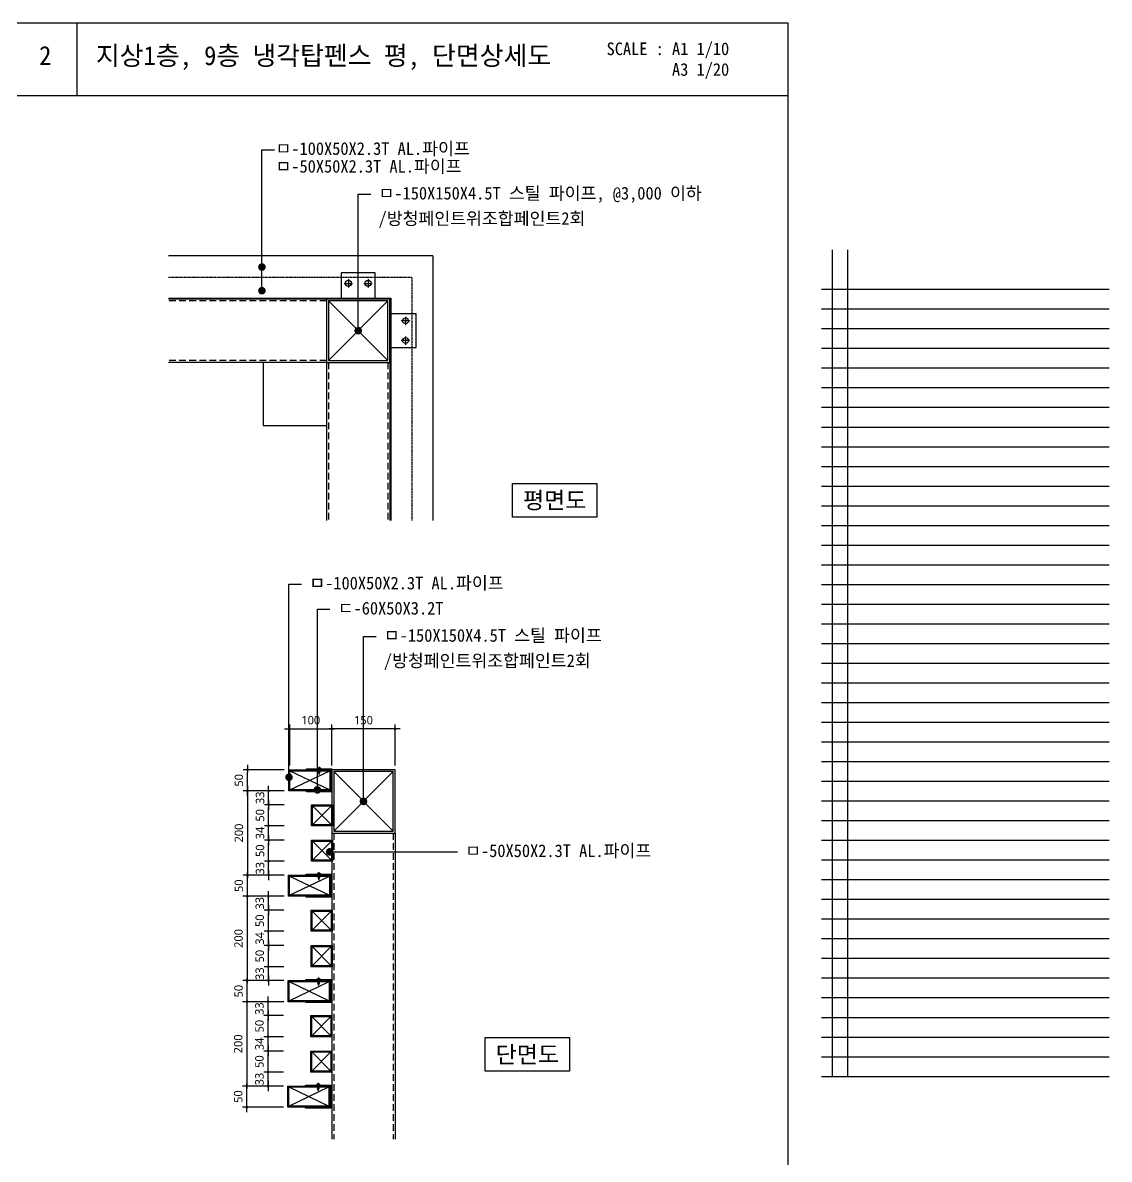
# Model space of a CAD drawing. Header units: inches. Extents: x 361167 to 440483, y 578 to 43803.
# Drawn here: x 435330 to 440483, y 5911 to 11302 of the extents above; entities that cross this region are included whole.
import ezdxf
from ezdxf.enums import TextEntityAlignment as Align

# ---------------------------------------------------------------- set-up
doc = ezdxf.new("R2010")
doc.units = ezdxf.units.IN
doc.header["$MEASUREMENT"] = 0
for name, pattern in [('CENTER2', [28.575, 19.05, -3.175, 3.175, -3.175]), ('HIDDEN', [0.375, 0.25, -0.125]), ('HIDDEN2', [4.7625, 3.175, -1.5875])]:
    doc.linetypes.add(name, pattern=pattern)
doc.layers.get('0').update_dxf_attribs({"linetype": 'CONTINUOUS'})
for name, color, linetype in [('1', 1, 'CONTINUOUS'), ('A-9', 9, 'CONTINUOUS'), ('A-CEN', 1, 'CENTER2'), ('COL', 2, 'CONTINUOUS'), ('HARD', 1, 'CONTINUOUS'), ('T', 3, 'CONTINUOUS'), ('TEXT', 7, 'CONTINUOUS'), ('루버', 4, 'CONTINUOUS')]:
    doc.layers.add(name, color=color, linetype=linetype)
doc.layers.add('A-DIMS', color=7, linetype='CONTINUOUS', lineweight=25)
doc.layers.add('A-XXXX-TXT1', color=3, linetype='CONTINUOUS', lineweight=25)
doc.layers.add('A-XXXX-NPLT', color=144, linetype='CONTINUOUS', plot=False)
doc.styles.add('HY울릉도L', font='H2GTRE.TTF')
doc.styles.get("Standard").update_dxf_attribs({"font": ''})
doc.styles.add('맑은고딕', font='malgun.ttf')
doc.styles.get('Standard').set_extended_font_data('DotumChe')
doc.dimstyles.new('CDIM', dxfattribs={"dimtxt": 2, "dimasz": 0.6, "dimexe": 1, "dimexo": 1, "dimgap": 1, "dimtad": 1, "dimdec": 0, "dimrnd": 0.5, "dimzin": 0, "dimdsep": 32, "dimlunit": 6, "dimtxsty": 'HY울릉도L', "dimblk1": '_CIDOT', "dimblk2": '_CIDOT', "dimsah": 1, "dimcen": 4.5, "dimclrd": 2, "dimclre": 2, "dimclrt": 7, "dimadec": 0, "dimazin": 0, "dimtfac": 1, "dimtdec": 0, "dimtix": 1, "dimtmove": 2, "dimatfit": 1, "dimldrblk": '_CIDOT', "dimfxl": 1, "dimtolj": 1, "dimtzin": 0, "dimlwd": -1, "dimarcsym": 0})
doc.dimstyles.new('두성금속-6', dxfattribs={"dimscale": 6, "dimtxt": 3, "dimasz": 1.5, "dimexe": 0, "dimexo": 3, "dimgap": 0.9, "dimtad": 1, "dimdec": 0, "dimrnd": 0.25, "dimzin": 0, "dimdsep": 46, "dimlunit": 6, "dimtxsty": 'Standard', "dimblk": 'DOT', "dimcen": 3, "dimdle": 2, "dimclrt": 4, "dimadec": 0, "dimazin": 0, "dimtfac": 1, "dimtdec": 0, "dimtix": 1, "dimtmove": 2, "dimatfit": 0, "dimldrblk": 'DOT', "dimfxl": 1, "dimtolj": 1, "dimtzin": 0, "dimarcsym": 0})

# ---------------------------------------------------------------- blocks, each defined once
blk = doc.blocks.new('NOTE')
at = {"layer": 'A-XXXX-NPLT'}
for p, q in [((1010659.8, 179732.7), (1010659.8, 175812.7)), ((1010734.1, 175812.7), (1010734.1, 179732.7)), ((1010609.8, 179546.1), (1011974.8, 179546.1)), ((1010609.8, 179452.7), (1011974.8, 179452.7)), ((1010609.8, 179359.4), (1011974.8, 179359.4)), ((1010609.8, 179266.1), (1011974.8, 179266.1)), ((1010609.8, 179172.7), (1011974.8, 179172.7)), ((1010609.8, 179079.4), (1011974.8, 179079.4)), ((1010609.8, 178986.1), (1011974.8, 178986.1)), ((1010609.8, 178892.7), (1011974.8, 178892.7)), ((1010609.8, 178799.4), (1011974.8, 178799.4)), ((1010609.8, 178706.1), (1011974.8, 178706.1)), ((1010609.8, 178612.7), (1011974.8, 178612.7)), ((1010609.8, 178519.4), (1011974.8, 178519.4)), ((1010609.8, 178426.1), (1011974.8, 178426.1)), ((1010609.8, 178332.7), (1011974.8, 178332.7)), ((1010609.8, 178239.4), (1011974.8, 178239.4)), ((1010609.8, 178146.1), (1011974.8, 178146.1)), ((1010609.8, 178052.7), (1011974.8, 178052.7)), ((1010609.8, 177959.4), (1011974.8, 177959.4)), ((1010609.8, 177866.1), (1011974.8, 177866.1)), ((1010609.8, 177772.7), (1011974.8, 177772.7)), ((1010609.8, 177679.4), (1011974.8, 177679.4)), ((1010609.8, 177586.1), (1011974.8, 177586.1)), ((1010609.8, 177492.7), (1011974.8, 177492.7)), ((1010609.8, 177399.4), (1011974.8, 177399.4)), ((1010609.8, 177306.1), (1011974.8, 177306.1)), ((1010609.8, 177212.7), (1011974.8, 177212.7)), ((1010609.8, 177119.4), (1011974.8, 177119.4)), ((1010609.8, 177026.1), (1011974.8, 177026.1)), ((1010609.8, 176932.7), (1011974.8, 176932.7)), ((1010609.8, 176839.4), (1011974.8, 176839.4)), ((1010609.8, 176746.1), (1011974.8, 176746.1)), ((1010609.8, 176652.7), (1011974.8, 176652.7)), ((1010609.8, 176559.4), (1011974.8, 176559.4)), ((1010609.8, 176466.1), (1011974.8, 176466.1)), ((1010609.8, 176372.7), (1011974.8, 176372.7)), ((1010609.8, 176279.4), (1011974.8, 176279.4)), ((1010609.8, 176186.1), (1011974.8, 176186.1)), ((1010609.8, 176092.7), (1011974.8, 176092.7)), ((1010609.8, 175999.4), (1011974.8, 175999.4)), ((1010609.8, 175906.1), (1011974.8, 175906.1)), ((1010609.8, 175812.7), (1011974.8, 175812.7))]:
    blk.add_line(p, q, dxfattribs=at)
blk = doc.blocks.new('A$C2DAF1A72')
at = {"layer": '1'}
for p, q in [((4.5, 145.5), (145.5, 4.5)), ((4.5, 4.5), (145.5, 145.5))]:
    blk.add_line(p, q, dxfattribs=at)
at = {"layer": '루버', "color": 3}
for points in [[(0, 0), (150, 0), (150, 150), (0, 150)], [(4.5, 4.5), (145.5, 4.5), (145.5, 145.5), (4.5, 145.5)]]:
    blk.add_lwpolyline(points, close=True, dxfattribs=at)
blk = doc.blocks.new('_Dot')
at = {"color": 0, "linetype": 'ByBlock', "lineweight": -2}
blk.add_line((-0.5, 0), (-1, 0), dxfattribs=at)
at = {"color": 0, "linetype": 'ByBlock', "lineweight": -2, "const_width": 0.5}
blk.add_lwpolyline([(-0.25, 0, 1), (0.25, 0, 1)], format="xyb", close=True, dxfattribs=at)
blk = doc.blocks.new('_CIDOT')
at = {"color": 0, "linetype": 'ByBlock'}
blk.add_line((2, 0), (-1, 0), dxfattribs=at)
at = {"color": 0, "linetype": 'ByBlock', "const_width": 0.5}
blk.add_lwpolyline([(-0.25, 0, 1), (0.25, 0, 1)], format="xyb", close=True, dxfattribs=at)
blk = doc.blocks.new('*D54')
at = {"layer": 'A-DIMS', "lineweight": -2, "transparency": 16777216}
for p, q in [((436795.8, 7778.8), (436795.8, 7973)), ((437095.8, 7778.8), (437095.8, 7973))]:
    blk.add_line(p, q, dxfattribs=at)
at = {"layer": 'A-DIMS', "transparency": 16777216}
blk.add_line((437083.8, 7953), (436807.8, 7953), dxfattribs=at)
at = {"layer": 'A-DIMS', "transparency": 16777216, "xscale": 12, "yscale": 12, "zscale": 12, "rotation": 180}
blk.add_blockref('_CIDOT', (436795.8, 7953), dxfattribs=at)
at = {"layer": 'A-DIMS', "transparency": 16777216, "xscale": 12, "yscale": 12, "zscale": 12}
blk.add_blockref('_CIDOT', (437095.8, 7953), dxfattribs=at)
at = {"layer": 'A-DIMS', "color": 3, "transparency": 16777216, "insert": (436945.8, 7993.8), "char_height": 40, "attachment_point": 5, "style": '맑은고딕'}
blk.add_mtext('\\A1;150', dxfattribs=at)
blk = doc.blocks.new('*D55')
at = {"layer": 'A-DIMS', "lineweight": -2, "transparency": 16777216}
for p, q in [((436595.8, 7778.8), (436595.8, 7973)), ((436795.8, 7778.8), (436795.8, 7973))]:
    blk.add_line(p, q, dxfattribs=at)
at = {"layer": 'A-DIMS', "transparency": 16777216}
blk.add_line((436607.8, 7953), (436783.8, 7953), dxfattribs=at)
at = {"layer": 'A-DIMS', "transparency": 16777216, "xscale": 12, "yscale": 12, "zscale": 12, "rotation": 180}
blk.add_blockref('_CIDOT', (436595.8, 7953), dxfattribs=at)
at = {"layer": 'A-DIMS', "transparency": 16777216, "xscale": 12, "yscale": 12, "zscale": 12}
blk.add_blockref('_CIDOT', (436795.8, 7953), dxfattribs=at)
at = {"layer": 'A-DIMS', "color": 3, "transparency": 16777216, "insert": (436695.8, 7993.8), "char_height": 40, "attachment_point": 5, "style": '맑은고딕'}
blk.add_mtext('\\A1;100', dxfattribs=at)
blk = doc.blocks.new('A$C2F286C4C')
at = {"layer": '1'}
for p, q in [((0, 10), (20, 10)), ((10, 20), (10, 0))]:
    blk.add_line(p, q, dxfattribs=at)
blk.add_circle((10, 10), 7, dxfattribs=at)
blk = doc.blocks.new('*D65')
at = {"layer": 'A-DIMS', "lineweight": -2, "transparency": 16777216}
for p, q in [((436569.7, 7258.8), (436375.5, 7258.8)), ((436569.7, 7158.8), (436375.5, 7158.8))]:
    blk.add_line(p, q, dxfattribs=at)
at = {"layer": 'A-DIMS', "transparency": 16777216}
blk.add_line((436395.5, 7170.8), (436395.5, 7246.8), dxfattribs=at)
at = {"layer": 'A-DIMS', "transparency": 16777216, "xscale": 12, "yscale": 12, "zscale": 12}
for p, rotation in [((436395.5, 7258.8), 90), ((436395.5, 7158.8), 270)]:
    blk.add_blockref('_CIDOT', p, dxfattribs=dict(at, rotation=rotation))
at = {"layer": 'A-DIMS', "color": 3, "transparency": 16777216, "insert": (436354.9, 7208.8), "char_height": 40, "attachment_point": 5, "rotation": 90, "style": '맑은고딕'}
blk.add_mtext('\\A1;50', dxfattribs=at)
blk = doc.blocks.new('*D66')
at = {"layer": 'A-DIMS', "lineweight": -2, "transparency": 16777216}
for p, q in [((436569.7, 7758.8), (436375.5, 7758.8)), ((436569.7, 7658.8), (436375.5, 7658.8))]:
    blk.add_line(p, q, dxfattribs=at)
at = {"layer": 'A-DIMS', "transparency": 16777216}
blk.add_line((436395.5, 7670.8), (436395.5, 7746.8), dxfattribs=at)
at = {"layer": 'A-DIMS', "transparency": 16777216, "xscale": 12, "yscale": 12, "zscale": 12}
for p, rotation in [((436395.5, 7758.8), 90), ((436395.5, 7658.8), 270)]:
    blk.add_blockref('_CIDOT', p, dxfattribs=dict(at, rotation=rotation))
at = {"layer": 'A-DIMS', "color": 3, "transparency": 16777216, "insert": (436354.9, 7708.8), "char_height": 40, "attachment_point": 5, "rotation": 90, "style": '맑은고딕'}
blk.add_mtext('\\A1;50', dxfattribs=at)
blk = doc.blocks.new('*D67')
at = {"layer": 'A-DIMS', "lineweight": -2, "transparency": 16777216}
for p, q in [((436569.7, 7658.8), (436375.5, 7658.8)), ((436569.7, 7258.8), (436375.5, 7258.8))]:
    blk.add_line(p, q, dxfattribs=at)
at = {"layer": 'A-DIMS', "transparency": 16777216}
blk.add_line((436395.5, 7646.8), (436395.5, 7270.8), dxfattribs=at)
at = {"layer": 'A-DIMS', "transparency": 16777216, "xscale": 12, "yscale": 12, "zscale": 12}
for p, rotation in [((436395.5, 7658.8), 90), ((436395.5, 7258.8), 270)]:
    blk.add_blockref('_CIDOT', p, dxfattribs=dict(at, rotation=rotation))
at = {"layer": 'A-DIMS', "color": 3, "transparency": 16777216, "insert": (436354.9, 7458.8), "char_height": 40, "attachment_point": 5, "rotation": 90, "style": '맑은고딕'}
blk.add_mtext('\\A1;200', dxfattribs=at)
blk = doc.blocks.new('SCREW')
at = {"layer": 'A-9'}
for p, q in [((-3.5, 0), (-3.5, 1)), ((3.5, 0), (-3.5, 0)), ((-1.5, 0), (-1.5, -8.9)), ((1.5, 0), (1.5, -8.9)), ((3.5, 1), (3.5, 0)), ((-2, -1.2), (2, -0.6)), ((-2, -2.4), (2, -1.8)), ((-2, -3.6), (2, -3)), ((-2, -4.8), (2, -4.2)), ((-2, -6), (2, -5.4)), ((-2, -7.2), (2, -6.6)), ((-2, -8.4), (2, -7.8)), ((-0.3, -11.8), (-1.5, -8.9)), ((0.3, -11.8), (1.5, -8.9))]:
    blk.add_line(p, q, dxfattribs=at)
blk.add_lwpolyline([(-2.5, 2.2), (-2.3, 2), (-2.1, 2), (-1.8, 1.9), (-1.5, 2), (-1.3, 2), (-1, 2.1), (-0.8, 2.1), (-0.7, 2.1), (-0.6, 2.1), (-0.5, 2), (-0.5, 1.8), (-0.5, 1.6), (-0.5, 1.4), (-0.5, 1.2), (-0.5, 1), (-0.5, 0.8), (-0.4, 0.7), (-0.3, 0.6), (-0.1, 0.6), (0, 0.5), (0.1, 0.6), (0.3, 0.6), (0.4, 0.7), (0.5, 0.8), (0.5, 1), (0.5, 1.2), (0.5, 1.4), (0.5, 1.6), (0.5, 1.8), (0.5, 2), (0.6, 2.1), (0.7, 2.1), (0.8, 2.1), (1, 2.1), (1.3, 2), (1.5, 2), (1.8, 1.9), (2.1, 2), (2.3, 2), (2.5, 2.2)], dxfattribs=at)
for centre, radius, start, end in [((-2.2, 1), 1.3, 105.5886, 179.9767), ((0, -6.8), 9.36, 74.205, 105.795), ((2.2, 1), 1.3, 0.0233, 74.4114), ((0, -11.7), 0.3, 202.5, 337.5)]:
    blk.add_arc(centre, radius, start, end, dxfattribs=at)
at = {"layer": 'A-CEN', "color": 1}
blk.add_line((0, 4.9), (0, -13.9), dxfattribs=at)
blk = doc.blocks.new('*D68')
at = {"layer": 'A-DIMS', "transparency": 16777216}
for p, q in [((436496.1, 7336.8), (436496.1, 7348.8)), ((436496.1, 7258.8), (436496.1, 7324.8)), ((436496.1, 7246.8), (436496.1, 7234.8))]:
    blk.add_line(p, q, dxfattribs=at)
at = {"layer": 'A-DIMS', "lineweight": -2, "transparency": 16777216}
for p, q in [((436569.7, 7324.8), (436476.1, 7324.8)), ((436569.7, 7258.8), (436476.1, 7258.8))]:
    blk.add_line(p, q, dxfattribs=at)
at = {"layer": 'A-DIMS', "transparency": 16777216, "xscale": 12, "yscale": 12, "zscale": 12}
for p, rotation in [((436496.1, 7324.8), 270), ((436496.1, 7258.8), 90)]:
    blk.add_blockref('_CIDOT', p, dxfattribs=dict(at, rotation=rotation))
at = {"layer": 'A-DIMS', "color": 3, "transparency": 16777216, "insert": (436455.4, 7291.8), "char_height": 40, "attachment_point": 5, "rotation": 90, "style": '맑은고딕'}
blk.add_mtext('\\A1;33', dxfattribs=at)
blk = doc.blocks.new('*D69')
at = {"layer": 'A-DIMS', "lineweight": -2, "transparency": 16777216}
for p, q in [((436569.7, 7424.8), (436476.1, 7424.8)), ((436569.7, 7324.8), (436476.1, 7324.8))]:
    blk.add_line(p, q, dxfattribs=at)
at = {"layer": 'A-DIMS', "transparency": 16777216}
blk.add_line((436496.1, 7336.8), (436496.1, 7412.8), dxfattribs=at)
at = {"layer": 'A-DIMS', "transparency": 16777216, "xscale": 12, "yscale": 12, "zscale": 12}
for p, rotation in [((436496.1, 7424.8), 90), ((436496.1, 7324.8), 270)]:
    blk.add_blockref('_CIDOT', p, dxfattribs=dict(at, rotation=rotation))
at = {"layer": 'A-DIMS', "color": 3, "transparency": 16777216, "insert": (436455.4, 7374.8), "char_height": 40, "attachment_point": 5, "rotation": 90, "style": '맑은고딕'}
blk.add_mtext('\\A1;50', dxfattribs=at)
blk = doc.blocks.new('*D70')
at = {"layer": 'A-DIMS', "transparency": 16777216}
for p, q in [((436496.1, 7504.8), (436496.1, 7516.8)), ((436496.1, 7424.8), (436496.1, 7492.8)), ((436496.1, 7412.8), (436496.1, 7400.8))]:
    blk.add_line(p, q, dxfattribs=at)
at = {"layer": 'A-DIMS', "lineweight": -2, "transparency": 16777216}
for p, q in [((436569.7, 7492.8), (436476.1, 7492.8)), ((436569.7, 7424.8), (436476.1, 7424.8))]:
    blk.add_line(p, q, dxfattribs=at)
at = {"layer": 'A-DIMS', "transparency": 16777216, "xscale": 12, "yscale": 12, "zscale": 12}
for p, rotation in [((436496.1, 7492.8), 270), ((436496.1, 7424.8), 90)]:
    blk.add_blockref('_CIDOT', p, dxfattribs=dict(at, rotation=rotation))
at = {"layer": 'A-DIMS', "color": 3, "transparency": 16777216, "insert": (436455.4, 7458.8), "char_height": 40, "attachment_point": 5, "rotation": 90, "style": '맑은고딕'}
blk.add_mtext('\\A1;34', dxfattribs=at)
blk = doc.blocks.new('*D71')
at = {"layer": 'A-DIMS', "lineweight": -2, "transparency": 16777216}
for p, q in [((436569.7, 7592.8), (436476.1, 7592.8)), ((436569.7, 7492.8), (436476.1, 7492.8))]:
    blk.add_line(p, q, dxfattribs=at)
at = {"layer": 'A-DIMS', "transparency": 16777216}
blk.add_line((436496.1, 7504.8), (436496.1, 7580.8), dxfattribs=at)
at = {"layer": 'A-DIMS', "transparency": 16777216, "xscale": 12, "yscale": 12, "zscale": 12}
for p, rotation in [((436496.1, 7592.8), 90), ((436496.1, 7492.8), 270)]:
    blk.add_blockref('_CIDOT', p, dxfattribs=dict(at, rotation=rotation))
at = {"layer": 'A-DIMS', "color": 3, "transparency": 16777216, "insert": (436455.4, 7542.8), "char_height": 40, "attachment_point": 5, "rotation": 90, "style": '맑은고딕'}
blk.add_mtext('\\A1;50', dxfattribs=at)
blk = doc.blocks.new('*D72')
at = {"layer": 'A-DIMS', "lineweight": -2, "transparency": 16777216}
for p, q in [((436569.7, 7658.8), (436476.1, 7658.8)), ((436569.7, 7592.8), (436476.1, 7592.8))]:
    blk.add_line(p, q, dxfattribs=at)
at = {"layer": 'A-DIMS', "transparency": 16777216}
for p, q in [((436496.1, 7670.8), (436496.1, 7682.8)), ((436496.1, 7592.8), (436496.1, 7658.8)), ((436496.1, 7580.8), (436496.1, 7568.8))]:
    blk.add_line(p, q, dxfattribs=at)
at = {"layer": 'A-DIMS', "transparency": 16777216, "xscale": 12, "yscale": 12, "zscale": 12}
for p, rotation in [((436496.1, 7658.8), 270), ((436496.1, 7592.8), 90)]:
    blk.add_blockref('_CIDOT', p, dxfattribs=dict(at, rotation=rotation))
at = {"layer": 'A-DIMS', "color": 3, "transparency": 16777216, "insert": (436455.4, 7625.8), "char_height": 40, "attachment_point": 5, "rotation": 90, "style": '맑은고딕'}
blk.add_mtext('\\A1;33', dxfattribs=at)
blk = doc.blocks.new('*D73')
at = {"layer": 'A-DIMS', "lineweight": -2, "transparency": 16777216}
for p, q in [((436568.3, 6758.8), (436374, 6758.8)), ((436568.3, 6658.8), (436374, 6658.8))]:
    blk.add_line(p, q, dxfattribs=at)
at = {"layer": 'A-DIMS', "transparency": 16777216}
blk.add_line((436394, 6670.8), (436394, 6746.8), dxfattribs=at)
at = {"layer": 'A-DIMS', "transparency": 16777216, "xscale": 12, "yscale": 12, "zscale": 12}
for p, rotation in [((436394, 6758.8), 90), ((436394, 6658.8), 270)]:
    blk.add_blockref('_CIDOT', p, dxfattribs=dict(at, rotation=rotation))
at = {"layer": 'A-DIMS', "color": 3, "transparency": 16777216, "insert": (436353.4, 6708.8), "char_height": 40, "attachment_point": 5, "rotation": 90, "style": '맑은고딕'}
blk.add_mtext('\\A1;50', dxfattribs=at)
blk = doc.blocks.new('*D74')
at = {"layer": 'A-DIMS', "lineweight": -2, "transparency": 16777216}
for p, q in [((436568.3, 7158.8), (436374, 7158.8)), ((436568.3, 6758.8), (436374, 6758.8))]:
    blk.add_line(p, q, dxfattribs=at)
at = {"layer": 'A-DIMS', "transparency": 16777216}
blk.add_line((436394, 7146.8), (436394, 6770.8), dxfattribs=at)
at = {"layer": 'A-DIMS', "transparency": 16777216, "xscale": 12, "yscale": 12, "zscale": 12}
for p, rotation in [((436394, 7158.8), 90), ((436394, 6758.8), 270)]:
    blk.add_blockref('_CIDOT', p, dxfattribs=dict(at, rotation=rotation))
at = {"layer": 'A-DIMS', "color": 3, "transparency": 16777216, "insert": (436353.4, 6958.8), "char_height": 40, "attachment_point": 5, "rotation": 90, "style": '맑은고딕'}
blk.add_mtext('\\A1;200', dxfattribs=at)
blk = doc.blocks.new('*D75')
at = {"layer": 'A-DIMS', "transparency": 16777216}
for p, q in [((436494.6, 6836.8), (436494.6, 6848.8)), ((436494.6, 6758.8), (436494.6, 6824.8)), ((436494.6, 6746.8), (436494.6, 6734.8))]:
    blk.add_line(p, q, dxfattribs=at)
at = {"layer": 'A-DIMS', "lineweight": -2, "transparency": 16777216}
for p, q in [((436568.3, 6824.8), (436474.6, 6824.8)), ((436568.3, 6758.8), (436474.6, 6758.8))]:
    blk.add_line(p, q, dxfattribs=at)
at = {"layer": 'A-DIMS', "transparency": 16777216, "xscale": 12, "yscale": 12, "zscale": 12}
for p, rotation in [((436494.6, 6824.8), 270), ((436494.6, 6758.8), 90)]:
    blk.add_blockref('_CIDOT', p, dxfattribs=dict(at, rotation=rotation))
at = {"layer": 'A-DIMS', "color": 3, "transparency": 16777216, "insert": (436453.9, 6791.8), "char_height": 40, "attachment_point": 5, "rotation": 90, "style": '맑은고딕'}
blk.add_mtext('\\A1;33', dxfattribs=at)
blk = doc.blocks.new('*D76')
at = {"layer": 'A-DIMS', "lineweight": -2, "transparency": 16777216}
for p, q in [((436568.3, 6924.8), (436474.6, 6924.8)), ((436568.3, 6824.8), (436474.6, 6824.8))]:
    blk.add_line(p, q, dxfattribs=at)
at = {"layer": 'A-DIMS', "transparency": 16777216}
blk.add_line((436494.6, 6836.8), (436494.6, 6912.8), dxfattribs=at)
at = {"layer": 'A-DIMS', "transparency": 16777216, "xscale": 12, "yscale": 12, "zscale": 12}
for p, rotation in [((436494.6, 6924.8), 90), ((436494.6, 6824.8), 270)]:
    blk.add_blockref('_CIDOT', p, dxfattribs=dict(at, rotation=rotation))
at = {"layer": 'A-DIMS', "color": 3, "transparency": 16777216, "insert": (436453.9, 6874.8), "char_height": 40, "attachment_point": 5, "rotation": 90, "style": '맑은고딕'}
blk.add_mtext('\\A1;50', dxfattribs=at)
blk = doc.blocks.new('*D77')
at = {"layer": 'A-DIMS', "transparency": 16777216}
for p, q in [((436494.6, 7004.8), (436494.6, 7016.8)), ((436494.6, 6924.8), (436494.6, 6992.8)), ((436494.6, 6912.8), (436494.6, 6900.8))]:
    blk.add_line(p, q, dxfattribs=at)
at = {"layer": 'A-DIMS', "lineweight": -2, "transparency": 16777216}
for p, q in [((436568.3, 6992.8), (436474.6, 6992.8)), ((436568.3, 6924.8), (436474.6, 6924.8))]:
    blk.add_line(p, q, dxfattribs=at)
at = {"layer": 'A-DIMS', "transparency": 16777216, "xscale": 12, "yscale": 12, "zscale": 12}
for p, rotation in [((436494.6, 6992.8), 270), ((436494.6, 6924.8), 90)]:
    blk.add_blockref('_CIDOT', p, dxfattribs=dict(at, rotation=rotation))
at = {"layer": 'A-DIMS', "color": 3, "transparency": 16777216, "insert": (436453.9, 6958.8), "char_height": 40, "attachment_point": 5, "rotation": 90, "style": '맑은고딕'}
blk.add_mtext('\\A1;34', dxfattribs=at)
blk = doc.blocks.new('*D78')
at = {"layer": 'A-DIMS', "lineweight": -2, "transparency": 16777216}
for p, q in [((436568.3, 7092.8), (436474.6, 7092.8)), ((436568.3, 6992.8), (436474.6, 6992.8))]:
    blk.add_line(p, q, dxfattribs=at)
at = {"layer": 'A-DIMS', "transparency": 16777216}
blk.add_line((436494.6, 7004.8), (436494.6, 7080.8), dxfattribs=at)
at = {"layer": 'A-DIMS', "transparency": 16777216, "xscale": 12, "yscale": 12, "zscale": 12}
for p, rotation in [((436494.6, 7092.8), 90), ((436494.6, 6992.8), 270)]:
    blk.add_blockref('_CIDOT', p, dxfattribs=dict(at, rotation=rotation))
at = {"layer": 'A-DIMS', "color": 3, "transparency": 16777216, "insert": (436453.9, 7042.8), "char_height": 40, "attachment_point": 5, "rotation": 90, "style": '맑은고딕'}
blk.add_mtext('\\A1;50', dxfattribs=at)
blk = doc.blocks.new('*D79')
at = {"layer": 'A-DIMS', "transparency": 16777216}
for p, q in [((436494.6, 7170.8), (436494.6, 7182.8)), ((436494.6, 7092.8), (436494.6, 7158.8)), ((436494.6, 7080.8), (436494.6, 7068.8))]:
    blk.add_line(p, q, dxfattribs=at)
at = {"layer": 'A-DIMS', "lineweight": -2, "transparency": 16777216}
for p, q in [((436568.3, 7158.8), (436474.6, 7158.8)), ((436568.3, 7092.8), (436474.6, 7092.8))]:
    blk.add_line(p, q, dxfattribs=at)
at = {"layer": 'A-DIMS', "transparency": 16777216, "xscale": 12, "yscale": 12, "zscale": 12}
for p, rotation in [((436494.6, 7158.8), 270), ((436494.6, 7092.8), 90)]:
    blk.add_blockref('_CIDOT', p, dxfattribs=dict(at, rotation=rotation))
at = {"layer": 'A-DIMS', "color": 3, "transparency": 16777216, "insert": (436453.9, 7125.8), "char_height": 40, "attachment_point": 5, "rotation": 90, "style": '맑은고딕'}
blk.add_mtext('\\A1;33', dxfattribs=at)
blk = doc.blocks.new('*D80')
at = {"layer": 'A-DIMS', "lineweight": -2, "transparency": 16777216}
for p, q in [((436566.8, 6258.8), (436372.5, 6258.8)), ((436566.8, 6158.8), (436372.5, 6158.8))]:
    blk.add_line(p, q, dxfattribs=at)
at = {"layer": 'A-DIMS', "transparency": 16777216}
blk.add_line((436392.5, 6170.8), (436392.5, 6246.8), dxfattribs=at)
at = {"layer": 'A-DIMS', "transparency": 16777216, "xscale": 12, "yscale": 12, "zscale": 12}
for p, rotation in [((436392.5, 6258.8), 90), ((436392.5, 6158.8), 270)]:
    blk.add_blockref('_CIDOT', p, dxfattribs=dict(at, rotation=rotation))
at = {"layer": 'A-DIMS', "color": 3, "transparency": 16777216, "insert": (436351.9, 6208.8), "char_height": 40, "attachment_point": 5, "rotation": 90, "style": '맑은고딕'}
blk.add_mtext('\\A1;50', dxfattribs=at)
blk = doc.blocks.new('*D81')
at = {"layer": 'A-DIMS', "lineweight": -2, "transparency": 16777216}
for p, q in [((436566.8, 6658.8), (436372.5, 6658.8)), ((436566.8, 6258.8), (436372.5, 6258.8))]:
    blk.add_line(p, q, dxfattribs=at)
at = {"layer": 'A-DIMS', "transparency": 16777216}
blk.add_line((436392.5, 6646.8), (436392.5, 6270.8), dxfattribs=at)
at = {"layer": 'A-DIMS', "transparency": 16777216, "xscale": 12, "yscale": 12, "zscale": 12}
for p, rotation in [((436392.5, 6658.8), 90), ((436392.5, 6258.8), 270)]:
    blk.add_blockref('_CIDOT', p, dxfattribs=dict(at, rotation=rotation))
at = {"layer": 'A-DIMS', "color": 3, "transparency": 16777216, "insert": (436351.9, 6458.8), "char_height": 40, "attachment_point": 5, "rotation": 90, "style": '맑은고딕'}
blk.add_mtext('\\A1;200', dxfattribs=at)
blk = doc.blocks.new('*D82')
at = {"layer": 'A-DIMS', "lineweight": -2, "transparency": 16777216}
for p, q in [((436566.8, 6324.8), (436473.1, 6324.8)), ((436566.8, 6258.8), (436473.1, 6258.8))]:
    blk.add_line(p, q, dxfattribs=at)
at = {"layer": 'A-DIMS', "transparency": 16777216}
for p, q in [((436493.1, 6336.8), (436493.1, 6348.8)), ((436493.1, 6258.8), (436493.1, 6324.8)), ((436493.1, 6246.8), (436493.1, 6234.8))]:
    blk.add_line(p, q, dxfattribs=at)
at = {"layer": 'A-DIMS', "transparency": 16777216, "xscale": 12, "yscale": 12, "zscale": 12}
for p, rotation in [((436493.1, 6324.8), 270), ((436493.1, 6258.8), 90)]:
    blk.add_blockref('_CIDOT', p, dxfattribs=dict(at, rotation=rotation))
at = {"layer": 'A-DIMS', "color": 3, "transparency": 16777216, "insert": (436452.5, 6291.8), "char_height": 40, "attachment_point": 5, "rotation": 90, "style": '맑은고딕'}
blk.add_mtext('\\A1;33', dxfattribs=at)
blk = doc.blocks.new('*D83')
at = {"layer": 'A-DIMS', "lineweight": -2, "transparency": 16777216}
for p, q in [((436566.8, 6424.8), (436473.1, 6424.8)), ((436566.8, 6324.8), (436473.1, 6324.8))]:
    blk.add_line(p, q, dxfattribs=at)
at = {"layer": 'A-DIMS', "transparency": 16777216}
blk.add_line((436493.1, 6336.8), (436493.1, 6412.8), dxfattribs=at)
at = {"layer": 'A-DIMS', "transparency": 16777216, "xscale": 12, "yscale": 12, "zscale": 12}
for p, rotation in [((436493.1, 6424.8), 90), ((436493.1, 6324.8), 270)]:
    blk.add_blockref('_CIDOT', p, dxfattribs=dict(at, rotation=rotation))
at = {"layer": 'A-DIMS', "color": 3, "transparency": 16777216, "insert": (436452.5, 6374.8), "char_height": 40, "attachment_point": 5, "rotation": 90, "style": '맑은고딕'}
blk.add_mtext('\\A1;50', dxfattribs=at)
blk = doc.blocks.new('*D84')
at = {"layer": 'A-DIMS', "lineweight": -2, "transparency": 16777216}
for p, q in [((436566.8, 6492.8), (436473.1, 6492.8)), ((436566.8, 6424.8), (436473.1, 6424.8))]:
    blk.add_line(p, q, dxfattribs=at)
at = {"layer": 'A-DIMS', "transparency": 16777216}
for p, q in [((436493.1, 6504.8), (436493.1, 6516.8)), ((436493.1, 6424.8), (436493.1, 6492.8)), ((436493.1, 6412.8), (436493.1, 6400.8))]:
    blk.add_line(p, q, dxfattribs=at)
at = {"layer": 'A-DIMS', "transparency": 16777216, "xscale": 12, "yscale": 12, "zscale": 12}
for p, rotation in [((436493.1, 6492.8), 270), ((436493.1, 6424.8), 90)]:
    blk.add_blockref('_CIDOT', p, dxfattribs=dict(at, rotation=rotation))
at = {"layer": 'A-DIMS', "color": 3, "transparency": 16777216, "insert": (436452.5, 6458.8), "char_height": 40, "attachment_point": 5, "rotation": 90, "style": '맑은고딕'}
blk.add_mtext('\\A1;34', dxfattribs=at)
blk = doc.blocks.new('*D85')
at = {"layer": 'A-DIMS', "lineweight": -2, "transparency": 16777216}
for p, q in [((436566.8, 6592.8), (436473.1, 6592.8)), ((436566.8, 6492.8), (436473.1, 6492.8))]:
    blk.add_line(p, q, dxfattribs=at)
at = {"layer": 'A-DIMS', "transparency": 16777216}
blk.add_line((436493.1, 6504.8), (436493.1, 6580.8), dxfattribs=at)
at = {"layer": 'A-DIMS', "transparency": 16777216, "xscale": 12, "yscale": 12, "zscale": 12}
for p, rotation in [((436493.1, 6592.8), 90), ((436493.1, 6492.8), 270)]:
    blk.add_blockref('_CIDOT', p, dxfattribs=dict(at, rotation=rotation))
at = {"layer": 'A-DIMS', "color": 3, "transparency": 16777216, "insert": (436452.5, 6542.8), "char_height": 40, "attachment_point": 5, "rotation": 90, "style": '맑은고딕'}
blk.add_mtext('\\A1;50', dxfattribs=at)
blk = doc.blocks.new('*D86')
at = {"layer": 'A-DIMS', "lineweight": -2, "transparency": 16777216}
for p, q in [((436566.8, 6658.8), (436473.1, 6658.8)), ((436566.8, 6592.8), (436473.1, 6592.8))]:
    blk.add_line(p, q, dxfattribs=at)
at = {"layer": 'A-DIMS', "transparency": 16777216}
for p, q in [((436493.1, 6670.8), (436493.1, 6682.8)), ((436493.1, 6592.8), (436493.1, 6658.8)), ((436493.1, 6580.8), (436493.1, 6568.8))]:
    blk.add_line(p, q, dxfattribs=at)
at = {"layer": 'A-DIMS', "transparency": 16777216, "xscale": 12, "yscale": 12, "zscale": 12}
for p, rotation in [((436493.1, 6658.8), 270), ((436493.1, 6592.8), 90)]:
    blk.add_blockref('_CIDOT', p, dxfattribs=dict(at, rotation=rotation))
at = {"layer": 'A-DIMS', "color": 3, "transparency": 16777216, "insert": (436452.5, 6625.8), "char_height": 40, "attachment_point": 5, "rotation": 90, "style": '맑은고딕'}
blk.add_mtext('\\A1;33', dxfattribs=at)

msp = doc.modelspace()

# ---------------------------------------------------------------- linework, layer by layer
at = {"color": 7}
msp.add_line((424582.9, 10957.6), (438957.9, 10957.6), dxfattribs=at)
msp.add_lwpolyline([(438957.9, 578), (424582.9, 578), (424582.9, 11302), (438957.9, 11302)], close=True, dxfattribs=at)
for points in [[(436840.7, 9995.8), (437000.7, 9995.8), (437000.7, 10115.8), (436840.7, 10115.8)], [(437075.3, 9921.2), (437075.3, 9761.2), (437195.3, 9761.2), (437195.3, 9921.2)], [(437652.6, 9117.3), (438052.6, 9117.3), (438052.6, 8957.3), (437652.6, 8957.3)], [(437523, 6488.6), (437923, 6488.6), (437923, 6328.6), (437523, 6328.6)]]:
    msp.add_lwpolyline(points, close=True)
at = {"layer": '1'}
for p, q in [((436595.8, 7663.4), (436786.6, 7754.2)), ((436595.8, 7754.2), (436786.6, 7663.4)), ((436703.4, 7497.4), (436794.2, 7588.2)), ((436703.4, 7588.2), (436794.2, 7497.4)), ((436703.4, 7329.4), (436794.2, 7420.2)), ((436703.4, 7420.2), (436794.2, 7329.4)), ((436594.3, 7163.4), (436785.1, 7254.2)), ((436594.3, 7254.2), (436785.1, 7163.4)), ((436701.9, 6997.4), (436792.7, 7088.2)), ((436701.9, 7088.2), (436792.7, 6997.4)), ((436701.9, 6829.4), (436792.7, 6920.2)), ((436701.9, 6920.2), (436792.7, 6829.4)), ((436592.9, 6663.4), (436783.7, 6754.2)), ((436592.9, 6754.2), (436783.7, 6663.4)), ((436700.4, 6497.4), (436791.2, 6588.2)), ((436700.4, 6588.2), (436791.2, 6497.4)), ((436700.4, 6329.4), (436791.2, 6420.2)), ((436700.4, 6420.2), (436791.2, 6329.4)), ((436591.4, 6163.4), (436782.2, 6254.2)), ((436591.4, 6254.2), (436782.2, 6163.4))]:
    msp.add_line(p, q, dxfattribs=at)
at = {"layer": 'COL', "color": 7}
msp.add_line((435586.6, 11302), (435586.6, 10957.6), dxfattribs=at)
at = {"layer": 'T', "color": 1}
msp.add_lwpolyline([(436464.2, 10049.1), (436464.2, 10699.9), (436524.2, 10699.9)], dxfattribs=at)
at = {"layer": '루버'}
for p, q in [((437275.3, 10195.8), (436020.7, 10195.8)), ((437275.3, 10195.8), (437275.3, 8941.2)), ((436795.8, 7458.8), (436795.8, 6006.8)), ((437095.8, 7458.8), (437095.8, 6006.8))]:
    msp.add_line(p, q, dxfattribs=at)
at = {"layer": '루버', "color": 0}
for p, q in [((436770.7, 9991.2), (436020.7, 9991.2)), ((436770.7, 9691.2), (436020.7, 9691.2)), ((436770.7, 9691.2), (436770.7, 8941.2)), ((437070.7, 9691.2), (437070.7, 8941.2))]:
    msp.add_line(p, q, dxfattribs=at)
at = {"layer": '루버', "color": 0, "linetype": 'HIDDEN2', "ltscale": 10}
for p, q in [((436770.7, 9982.2), (436020.7, 9982.2)), ((436770.7, 9700.2), (436020.7, 9700.2)), ((436779.7, 9691.2), (436779.7, 8941.2)), ((437061.7, 9691.2), (437061.7, 8941.2))]:
    msp.add_line(p, q, dxfattribs=at)
at = {"layer": '루버', "linetype": 'HIDDEN2', "ltscale": 10}
for p, q in [((436804.8, 7458.8), (436804.8, 6006.8)), ((437086.8, 7458.8), (437086.8, 6006.8))]:
    msp.add_line(p, q, dxfattribs=at)
at = {"layer": '루버', "linetype": 'HIDDEN'}
msp.add_lwpolyline([(436020.7, 10095.8), (437175.3, 10095.8), (437175.3, 8941.2)], dxfattribs=at)
at = {"layer": '루버'}
msp.add_lwpolyline([(436020.7, 9995.8), (437075.3, 9995.8), (437075.3, 8941.2)], dxfattribs=at)
at = {"layer": '루버', "color": 8}
msp.add_lwpolyline([(436470.7, 9691.2), (436470.7, 9391.2), (436770.7, 9391.2)], dxfattribs=at)
at = {"layer": '루버', "color": 3}
for points in [[(436675.8, 7758.8), (436675.8, 7763.4), (436795.8, 7763.4), (436795.8, 7654.2), (436675.8, 7654.2), (436675.8, 7658.8), (436791.2, 7658.8), (436791.2, 7758.8), (436675.8, 7758.8)], [(436674.3, 7258.8), (436674.3, 7263.4), (436794.3, 7263.4), (436794.3, 7154.2), (436674.3, 7154.2), (436674.3, 7158.8), (436789.7, 7158.8), (436789.7, 7258.8), (436674.3, 7258.8)], [(436672.9, 6758.8), (436672.9, 6763.4), (436792.9, 6763.4), (436792.9, 6654.2), (436672.9, 6654.2), (436672.9, 6658.8), (436788.3, 6658.8), (436788.3, 6758.8), (436672.9, 6758.8)], [(436671.4, 6258.8), (436671.4, 6263.4), (436791.4, 6263.4), (436791.4, 6154.2), (436671.4, 6154.2), (436671.4, 6158.8), (436786.8, 6158.8), (436786.8, 6258.8), (436671.4, 6258.8)]]:
    msp.add_lwpolyline(points, dxfattribs=at)
at = {"layer": '루버', "color": 7}
for points in [[(436591.2, 7658.8), (436591.2, 7758.8), (436791.2, 7758.8), (436791.2, 7658.8)], [(436595.8, 7663.4), (436595.8, 7754.2), (436786.6, 7754.2), (436786.6, 7663.4)], [(436698.8, 7492.8), (436698.8, 7592.8), (436798.8, 7592.8), (436798.8, 7492.8)], [(436703.4, 7497.4), (436703.4, 7588.2), (436794.2, 7588.2), (436794.2, 7497.4)], [(436698.8, 7324.8), (436698.8, 7424.8), (436798.8, 7424.8), (436798.8, 7324.8)], [(436703.4, 7329.4), (436703.4, 7420.2), (436794.2, 7420.2), (436794.2, 7329.4)], [(436589.7, 7158.8), (436589.7, 7258.8), (436789.7, 7258.8), (436789.7, 7158.8)], [(436594.3, 7163.4), (436594.3, 7254.2), (436785.1, 7254.2), (436785.1, 7163.4)], [(436697.3, 6992.8), (436697.3, 7092.8), (436797.3, 7092.8), (436797.3, 6992.8)], [(436701.9, 6997.4), (436701.9, 7088.2), (436792.7, 7088.2), (436792.7, 6997.4)], [(436697.3, 6824.8), (436697.3, 6924.8), (436797.3, 6924.8), (436797.3, 6824.8)], [(436701.9, 6829.4), (436701.9, 6920.2), (436792.7, 6920.2), (436792.7, 6829.4)], [(436588.3, 6658.8), (436588.3, 6758.8), (436788.3, 6758.8), (436788.3, 6658.8)], [(436592.9, 6663.4), (436592.9, 6754.2), (436783.7, 6754.2), (436783.7, 6663.4)], [(436695.8, 6492.8), (436695.8, 6592.8), (436795.8, 6592.8), (436795.8, 6492.8)], [(436700.4, 6497.4), (436700.4, 6588.2), (436791.2, 6588.2), (436791.2, 6497.4)], [(436695.8, 6324.8), (436695.8, 6424.8), (436795.8, 6424.8), (436795.8, 6324.8)], [(436700.4, 6329.4), (436700.4, 6420.2), (436791.2, 6420.2), (436791.2, 6329.4)], [(436586.8, 6158.8), (436586.8, 6258.8), (436786.8, 6258.8), (436786.8, 6158.8)], [(436591.4, 6163.4), (436591.4, 6254.2), (436782.2, 6254.2), (436782.2, 6163.4)]]:
    msp.add_lwpolyline(points, close=True, dxfattribs=at)

# ---------------------------------------------------------------- block references
at = {"xscale": 2, "yscale": 2, "zscale": 2}
for p in [(436854, 10045.8), (436947.3, 10045.8)]:
    msp.add_blockref('A$C2F286C4C', p, dxfattribs=at)
at = {"xscale": 2, "yscale": 2, "zscale": 2, "rotation": 270}
for p in [(437125.3, 9907.8), (437125.3, 9814.5)]:
    msp.add_blockref('A$C2F286C4C', p, dxfattribs=at)
at = {"layer": 'A-XXXX-TXT1'}
msp.add_blockref('NOTE', (-571491.9, -169508.2), dxfattribs=at)
at = {"layer": 'HARD', "xscale": -2, "yscale": 2, "zscale": 2, "rotation": 359.9999999999928}
for p in [(436735.8, 7763.4), (436734.3, 7263.4), (436732.9, 6763.4), (436731.4, 6263.4)]:
    msp.add_blockref('SCREW', p, dxfattribs=at)
at = {"layer": 'T', "color": 1, "xscale": 36, "yscale": 36, "zscale": 36, "rotation": 270}
for p in [(436464.2, 10143.2), (436464.2, 10031.1)]:
    msp.add_blockref('_Dot', p, dxfattribs=at)
at = {"layer": '루버', "xscale": 2, "yscale": 2, "zscale": 2, "rotation": 270}
msp.add_blockref('A$C2DAF1A72', (436770.7, 9991.2), dxfattribs=at)
at = {"layer": '루버', "xscale": 2, "yscale": 2, "zscale": 2}
msp.add_blockref('A$C2DAF1A72', (436795.8, 7458.8), dxfattribs=at)

# ---------------------------------------------------------------- texts
at = {"layer": 'T'}
for s, p in [('ㅁ-100X50X2.3T AL.파이프', (436528.3, 10705.2)), ('ㅁ-50X50X2.3T AL.파이프', (436528.3, 10621)), ('ㅁ-150X150X4.5T 스틸 파이프, @3,000 이하', (437017.1, 10493.6)), ('/방청페인트위조합페인트2회', (437017.1, 10373.6)), ('ㅁ-100X50X2.3T AL.파이프', (436688.9, 8644.4)), ('ㄷ-60X50X3.2T', (436823.4, 8525.1)), ('ㅁ-150X150X4.5T 스틸 파이프', (437042.3, 8396.1)), ('/방청페인트위조합페인트2회', (437042.3, 8276.1)), ('ㅁ-50X50X2.3T AL.파이프', (437427.9, 7374.7))]:
    msp.add_text(s, height=60, dxfattribs=at).set_placement(p, align=Align.MIDDLE_LEFT)
at = {"layer": 'TEXT'}
for s, p in [('SCALE : A1 1/10', (438680.4, 11178.3)), ('A3 1/20', (438680.4, 11080.3))]:
    msp.add_text(s, height=60, dxfattribs=at).set_placement(p, align=Align.MIDDLE_RIGHT)
for s, height, p in [('2', 90, (435436.6, 11146.4)), ('평면도', 80, (437852.6, 9037.3)), ('단면도', 80, (437723, 6408.6))]:
    msp.add_text(s, height=height, dxfattribs=at).set_placement(p, align=Align.MIDDLE_CENTER)
msp.add_text('지상1층, 9층 냉각탑펜스 평, 단면상세도', height=90, dxfattribs=at).set_placement((435676.6, 11146.1), align=Align.MIDDLE_LEFT)

# ---------------------------------------------------------------- dimensions: what is measured, and where the dimension line sits
at = {"layer": 'A-DIMS'}
for base, p1, p2, angle, picture, middle in [((436795.8, 7953), (436595.8, 7758.8), (436795.8, 7758.8), 180, '*D55', (436695.8, 7993.8)), ((436395.5, 7758.8), (436589.7, 7658.8), (436589.7, 7758.8), 270, '*D66', (436354.9, 7708.8)), ((436395.5, 7258.8), (436589.7, 7658.8), (436589.7, 7258.8), 90, '*D67', (436354.9, 7458.8)), ((436496.1, 7658.8), (436589.7, 7592.8), (436589.7, 7658.8), 270, '*D72', (436455.4, 7625.8)), ((436496.1, 7592.8), (436589.7, 7492.8), (436589.7, 7592.8), 270, '*D71', (436455.4, 7542.8)), ((436496.1, 7492.8), (436589.7, 7424.8), (436589.7, 7492.8), 270, '*D70', (436455.4, 7458.8)), ((436496.1, 7424.8), (436589.7, 7324.8), (436589.7, 7424.8), 270, '*D69', (436455.4, 7374.8)), ((436496.1, 7324.8), (436589.7, 7258.8), (436589.7, 7324.8), 270, '*D68', (436455.4, 7291.8)), ((436395.5, 7258.8), (436589.7, 7158.8), (436589.7, 7258.8), 270, '*D65', (436354.9, 7208.8)), ((436394, 6758.8), (436588.3, 7158.8), (436588.3, 6758.8), 90, '*D74', (436353.4, 6958.8)), ((436494.6, 7158.8), (436588.3, 7092.8), (436588.3, 7158.8), 270, '*D79', (436453.9, 7125.8)), ((436494.6, 7092.8), (436588.3, 6992.8), (436588.3, 7092.8), 270, '*D78', (436453.9, 7042.8)), ((436494.6, 6992.8), (436588.3, 6924.8), (436588.3, 6992.8), 270, '*D77', (436453.9, 6958.8)), ((436494.6, 6924.8), (436588.3, 6824.8), (436588.3, 6924.8), 270, '*D76', (436453.9, 6874.8)), ((436494.6, 6824.8), (436588.3, 6758.8), (436588.3, 6824.8), 270, '*D75', (436453.9, 6791.8)), ((436394, 6758.8), (436588.3, 6658.8), (436588.3, 6758.8), 270, '*D73', (436353.4, 6708.8)), ((436392.5, 6258.8), (436586.8, 6658.8), (436586.8, 6258.8), 90, '*D81', (436351.9, 6458.8)), ((436493.1, 6658.8), (436586.8, 6592.8), (436586.8, 6658.8), 270, '*D86', (436452.5, 6625.8)), ((436493.1, 6592.8), (436586.8, 6492.8), (436586.8, 6592.8), 270, '*D85', (436452.5, 6542.8)), ((436493.1, 6492.8), (436586.8, 6424.8), (436586.8, 6492.8), 270, '*D84', (436452.5, 6458.8)), ((436493.1, 6424.8), (436586.8, 6324.8), (436586.8, 6424.8), 270, '*D83', (436452.5, 6374.8)), ((436493.1, 6324.8), (436586.8, 6258.8), (436586.8, 6324.8), 270, '*D82', (436452.5, 6291.8)), ((436392.5, 6258.8), (436586.8, 6158.8), (436586.8, 6258.8), 270, '*D80', (436351.9, 6208.8))]:
    dim = msp.add_linear_dim(base=base, p1=p1, p2=p2, angle=angle, dimstyle='CDIM', override={"dimscale": 20, "dimlfac": 0.5, "dimtxsty": '맑은고딕', "dimclrd": 256, "dimclre": 256, "dimclrt": 3}, dxfattribs=at)
    dim.commit()
    dim.dimension.update_dxf_attribs({"geometry": picture, "text_midpoint": middle})
dim = msp.add_linear_dim(base=(436795.8, 7953), p1=(437095.8, 7758.8), p2=(436795.8, 7758.8), dimstyle='CDIM', override={"dimscale": 20, "dimlfac": 0.5, "dimtxsty": '맑은고딕', "dimclrd": 256, "dimclre": 256, "dimclrt": 3}, dxfattribs=at)
dim.commit()
dim.dimension.update_dxf_attribs({"geometry": '*D54', "text_midpoint": (436945.8, 7993.8)})

# ---------------------------------------------------------------- leaders
at = {"layer": 'T', "color": 1}
for points in [[(436920.7, 9841.2), (436920.7, 10488.3), (436980.7, 10488.3)], [(436592.5, 7723.1), (436592.5, 8639.1), (436652.5, 8639.1)], [(436727, 7663.4), (436727, 8519.8), (436787, 8519.8)], [(436945.8, 7608.8), (436945.8, 8390.8), (437005.8, 8390.8)], [(436785.1, 7369.4), (437331.4, 7369.4), (437391.4, 7369.4)]]:
    msp.add_leader(points, dimstyle='두성금속-6', override={"dimscale": 12, "dimasz": 3, "dimtad": 0}, dxfattribs=at)

doc.saveas('drawing.dxf')
